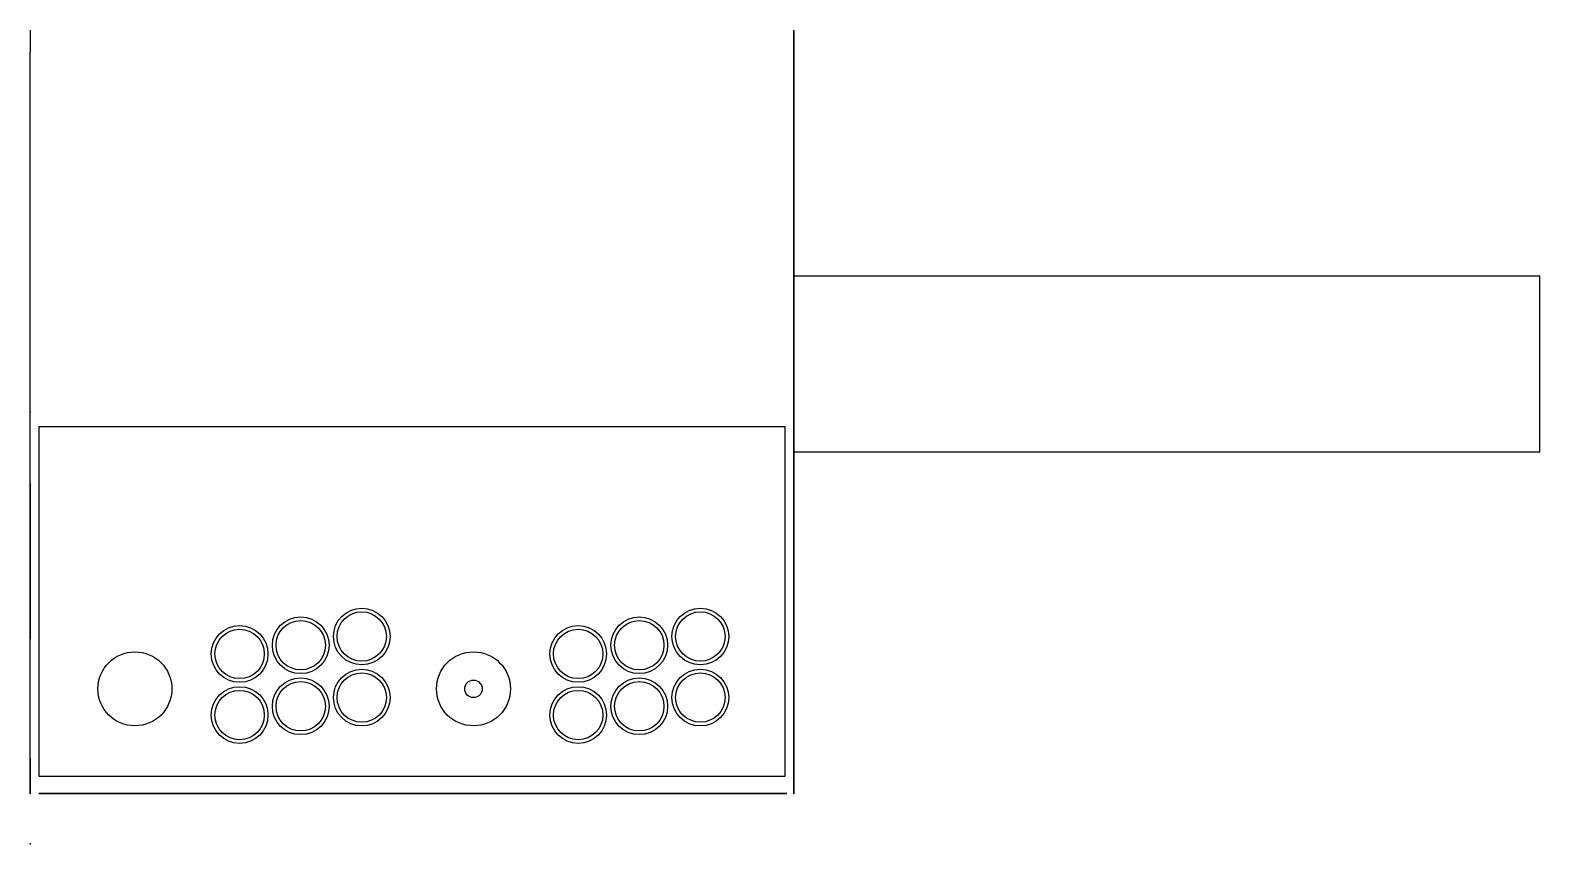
# Model space of a CAD drawing. Header units: centimetres. Extents: x 0 to 1.73, y -0.06 to 0.87.
import ezdxf

# ---------------------------------------------------------------- set-up
doc = ezdxf.new("R2010")
doc.units = ezdxf.units.CM
doc.header["$MEASUREMENT"] = 0
for name, color, linetype in [('borne v1 v16_Sketch1', 7, 'Continuous'), ('borne v1 v16_Sketch10', 7, 'Continuous'), ('borne v1 v16_Sketch12', 7, 'Continuous'), ('borne v1 v16_Sketch13', 7, 'Continuous'), ('borne v1 v16_Sketch2', 7, 'Continuous'), ('borne v1 v16_Sketch3', 7, 'Continuous'), ('borne v1 v16_Sketch4', 7, 'Continuous'), ('borne v1 v16_Sketch5', 7, 'Continuous'), ('borne v1 v16_Sketch6', 7, 'Continuous'), ('borne v1 v16_Sketch7', 7, 'Continuous')]:
    doc.layers.add(name, color=color, linetype=linetype)

msp = doc.modelspace()

# ---------------------------------------------------------------- linework, layer by layer
at = {"layer": 'borne v1 v16_Sketch1'}
for p, q in [((0, 0.2574, 2.4692), (0, 0.8498, 2.2973)), ((0, 0.2132, 2.4417), (0, 0.1771, 2.2125)), ((0, 0.04, 0.17), (0, 0.04, 1.0784)), ((0, 0.0063, 0.15), (0, 0.0337, 0.15)), ((0, 0.0207, 1.1097), (0, 0.0069, 1.1165)), ((0, 0), (0, 0, 0.13)), ((0, 0, 1.1277), (0, 0, 1.3803))]:
    msp.add_line(p, q, dxfattribs=at)
at = {"layer": 'borne v1 v16_Sketch1', "extrusion": (1, 0, 0)}
for centre, radius, start, end in [((0.84, 2.2637), 0.035, 360, 73.8238), ((0.2476, 2.4355), 0.035, 73.8238, 169.8753), ((0.187, 2.211), 0.01, 171.063, 256.7224), ((0.005, 1.0784), 0.035, 0, 63.435), ((0.005, 0.17), 0.035, 325.1403, 360), ((0.0125, 1.3803), 0.0125, 111.1981, 180), ((0.0125, 1.1277), 0.0125, 180, 243.435), ((0.035, 0.13), 0.035, 145.1448, 180)]:
    msp.add_arc(centre, radius, start, end, dxfattribs=at)
msp.add_open_spline([(0, 0.008, 1.392), (0, 0.0152, 1.3948), (0, 0.0295, 1.4006), (0, 0.0507, 1.4099), (0, 0.0783, 1.4236), (0, 0.1116, 1.4427), (0, 0.1437, 1.4636), (0, 0.1742, 1.4863), (0, 0.2029, 1.5105), (0, 0.2297, 1.5363), (0, 0.2543, 1.5633), (0, 0.2765, 1.5916), (0, 0.2962, 1.621), (0, 0.3131, 1.6517), (0, 0.3272, 1.6835), (0, 0.3385, 1.7168), (0, 0.3469, 1.7517), (0, 0.3526, 1.7881), (0, 0.3556, 1.8261), (0, 0.356, 1.8653), (0, 0.354, 1.905), (0, 0.3498, 1.9442), (0, 0.3438, 1.9818), (0, 0.336, 2.0166), (0, 0.3268, 2.0476), (0, 0.3165, 2.0743), (0, 0.3052, 2.0968), (0, 0.2934, 2.1156), (0, 0.281, 2.1316), (0, 0.2685, 2.1457), (0, 0.2558, 2.1583), (0, 0.2455, 2.1675), (0, 0.2378, 2.1739), (0, 0.2326, 2.178), (0, 0.23, 2.18)], degree=5, dxfattribs=at)
at = {"layer": 'borne v1 v16_Sketch1', "extrusion": (-1, 0, 0)}
msp.add_open_spline([(0, 0.23, 2.18), (0, 0.2284, 2.1808), (0, 0.2252, 2.1824), (0, 0.2204, 2.1848), (0, 0.214, 2.188), (0, 0.206, 2.192), (0, 0.1996, 2.1952), (0, 0.1948, 2.1976), (0, 0.1916, 2.1992), (0, 0.19, 2.2)], degree=5, dxfattribs=at)
msp.add_open_spline([(0, 0.1847, 2.2012), (0, 0.1852, 2.2011), (0, 0.1863, 2.2009), (0, 0.1873, 2.2006), (0, 0.1884, 2.2004), (0, 0.1894, 2.2001), (0, 0.19, 2.2)], degree=5, knots=[0.6301424, 0.6301424, 0.6301424, 0.6301424, 0.6301424, 0.6301424, 0.8, 1, 1, 1, 1, 1, 1], dxfattribs=at)
at = {"layer": 'borne v1 v16_Sketch1'}
msp.add_point((0, 0), dxfattribs=at)
at = {"layer": 'borne v1 v16_Sketch10'}
for p, q in [((0.875, 0.875), (0.875, 0.875, 2.2637)), ((0.875, 0), (0.875, 0.875)), ((0.875, 0.8498, 2.2973), (0.875, 0.2574, 2.4692)), ((0.875, 0.19, 2.2), (0.875, 0.23, 2.18)), ((0.875, 0.2132, 2.4417), (0.875, 0.1771, 2.2125)), ((0.875, 0.1847, 2.2012), (0.875, 0.19, 2.2)), ((0.875, 0.04, 1.0784), (0.875, 0.04, 0.17)), ((0.875, 0.0337, 0.15), (0.875, 0.0063, 0.15)), ((0.875, 0.0069, 1.1165), (0.875, 0.0207, 1.1097)), ((0.875, 0, 1.3803), (0.875, 0, 1.1277)), ((0.875, 0, 0.13), (0.875, 0))]:
    msp.add_line(p, q, dxfattribs=at)
at = {"layer": 'borne v1 v16_Sketch10', "extrusion": (1, 0, 0)}
for centre, radius, start, end in [((0.84, 2.2637, 0.875), 0.035, 360, 73.8238), ((0.2476, 2.4355, 0.875), 0.035, 73.8238, 169.8753), ((0.187, 2.211, 0.875), 0.01, 171.063, 256.7224), ((0.005, 1.0784, 0.875), 0.035, 0, 63.435), ((0.005, 0.17, 0.875), 0.035, 325.1403, 0), ((0.0125, 1.3803, 0.875), 0.0125, 111.1981, 180), ((0.0125, 1.1277, 0.875), 0.0125, 180, 243.435), ((0.035, 0.13, 0.875), 0.035, 145.1448, 180)]:
    msp.add_arc(centre, radius, start, end, dxfattribs=at)
msp.add_open_spline([(0.875, 0.23, 2.18), (0.875, 0.2326, 2.178), (0.875, 0.2378, 2.1739), (0.875, 0.2455, 2.1675), (0.875, 0.2558, 2.1583), (0.875, 0.2685, 2.1457), (0.875, 0.281, 2.1316), (0.875, 0.2934, 2.1156), (0.875, 0.3052, 2.0968), (0.875, 0.3165, 2.0743), (0.875, 0.3268, 2.0476), (0.875, 0.336, 2.0166), (0.875, 0.3438, 1.9818), (0.875, 0.3498, 1.9442), (0.875, 0.354, 1.905), (0.875, 0.356, 1.8653), (0.875, 0.3556, 1.8261), (0.875, 0.3526, 1.7881), (0.875, 0.3469, 1.7517), (0.875, 0.3385, 1.7168), (0.875, 0.3272, 1.6835), (0.875, 0.3131, 1.6517), (0.875, 0.2962, 1.621), (0.875, 0.2765, 1.5916), (0.875, 0.2543, 1.5633), (0.875, 0.2297, 1.5363), (0.875, 0.2029, 1.5105), (0.875, 0.1742, 1.4863), (0.875, 0.1437, 1.4636), (0.875, 0.1116, 1.4427), (0.875, 0.0783, 1.4236), (0.875, 0.0507, 1.4099), (0.875, 0.0295, 1.4006), (0.875, 0.0152, 1.3948), (0.875, 0.008, 1.392)], degree=5, dxfattribs=at)
at = {"layer": 'borne v1 v16_Sketch10'}
msp.add_point((0.875, 0), dxfattribs=at)
at = {"layer": 'borne v1 v16_Sketch12'}
for p, q in [((1.73, 0.593, 1.975), (0.875, 0.593, 1.975)), ((0.875, 0.593, 1.975), (0.875, 0.3916, 1.3696)), ((1.73, 0.3916, 1.3696), (1.73, 0.593, 1.975)), ((0.875, 0.3916, 1.3696), (1.73, 0.3916, 1.3696))]:
    msp.add_line(p, q, dxfattribs=at)
msp.add_point((0, -0.0576, 0.0192), dxfattribs=at)
at = {"layer": 'borne v1 v16_Sketch13'}
for p, q in [((0.15, 0, -0.17), (0.15, 0, 0.3)), ((0.15, 0, 0.3), (0.78, 0, 0.3)), ((0.78, 0, -0.17), (0.15, 0, -0.17)), ((0.78, 0, 0.3), (0.78, 0, -0.17))]:
    msp.add_line(p, q, dxfattribs=at)
msp.add_point((0, 0), dxfattribs=at)
at = {"layer": 'borne v1 v16_Sketch2'}
msp.add_point((0, 0.4375, 1.2368), dxfattribs=at)
at = {"layer": 'borne v1 v16_Sketch3'}
for p, q in [((0.01, 0, 1.3), (0.867, 0, 1.3)), ((0.01, 0, -0.0007), (0.01, 0, 1.3)), ((0.867, 0, -0.0007), (0.01, 0, -0.0007)), ((0.867, 0, 1.3), (0.867, 0, -0.0007))]:
    msp.add_line(p, q, dxfattribs=at)
msp.add_point((0, 0), dxfattribs=at)
at = {"layer": 'borne v1 v16_Sketch4'}
for p, q in [((0.867, 0, 1.1275), (0.01, 0, 1.1275)), ((0.01, 0, 1.1275), (0.01, 0, 1.37)), ((0.01, 0, 1.37), (0.867, 0, 1.37)), ((0.867, 0, 1.37), (0.867, 0, 1.1275))]:
    msp.add_line(p, q, dxfattribs=at)
msp.add_point((0, 0), dxfattribs=at)
at = {"layer": 'borne v1 v16_Sketch5'}
for p, q in [((0.01, 0.4202), (0.01, 0.02)), ((0.8651, 0.4202), (0.01, 0.4202)), ((0.8651, 0.02), (0.8651, 0.4202)), ((0.01, 0.02), (0.8651, 0.02))]:
    msp.add_line(p, q, dxfattribs=at)
for centre, radius in [((0.38, 0.18), 0.0325), ((0.38, 0.18), 0.0283), ((0.768, 0.18), 0.0325), ((0.768, 0.18), 0.0283), ((0.24, 0.16), 0.0325), ((0.31, 0.17), 0.0325), ((0.31, 0.17), 0.0283), ((0.628, 0.16), 0.0325), ((0.698, 0.17), 0.0325), ((0.698, 0.17), 0.0283), ((0.24, 0.16), 0.0283), ((0.628, 0.16), 0.0283), ((0.12, 0.12), 0.0424), ((0.508, 0.12), 0.0424), ((0.38, 0.11), 0.0325), ((0.768, 0.11), 0.0325), ((0.24, 0.09), 0.0325), ((0.31, 0.1), 0.0325), ((0.31, 0.1), 0.0283), ((0.38, 0.11), 0.0283), ((0.508, 0.12), 0.01), ((0.628, 0.09), 0.0325), ((0.698, 0.1), 0.0325), ((0.698, 0.1), 0.0283), ((0.768, 0.11), 0.0283), ((0.24, 0.09), 0.0283), ((0.628, 0.09), 0.0283)]:
    msp.add_circle(centre, radius, dxfattribs=at)
msp.add_point((0, 0), dxfattribs=at)
at = {"layer": 'borne v1 v16_Sketch6'}
for p, q in [((0.875, 0.875), (0.875, 0.875, 2.2637)), ((0.875, 0), (0.875, 0.875)), ((0.875, 0.8498, 2.2973), (0.875, 0.2574, 2.4692)), ((0.875, 0.395, 1.3696), (0.875, 0.5975, 1.9782)), ((0.875, 0.5975, 1.9782), (0.875, 0.199, 2.217)), ((0.875, 0.593, 1.975), (0.875, 0.3916, 1.3696)), ((0.875, 0.1902, 2.211), (0.875, 0.593, 1.975)), ((0.875, 0.3916, 1.3696), (0.875, 0.395, 1.3696)), ((0.875, 0.199, 2.217), (0.875, 0.2368, 2.4571)), ((0.875, 0.2368, 2.4571), (0.875, 0.2291, 2.4585)), ((0.875, 0.19, 2.2), (0.875, 0.23, 2.18)), ((0.875, 0.2291, 2.4585), (0.875, 0.1902, 2.211)), ((0.875, 0.2132, 2.4417), (0.875, 0.1771, 2.2125)), ((0.875, 0.1847, 2.2012), (0.875, 0.19, 2.2)), ((0.875, 0.04, 1.0784), (0.875, 0.04, 0.17)), ((0.875, 0.0337, 0.15), (0.875, 0.0063, 0.15)), ((0.875, 0.0069, 1.1165), (0.875, 0.0207, 1.1097)), ((0.875, 0, 1.3803), (0.875, 0, 1.1277)), ((0.875, 0, 0.13), (0.875, 0))]:
    msp.add_line(p, q, dxfattribs=at)
at = {"layer": 'borne v1 v16_Sketch6', "extrusion": (1, 0, 0)}
for centre, radius, start, end in [((0.84, 2.2637, 0.875), 0.035, 360, 73.8238), ((0.2476, 2.4355, 0.875), 0.035, 73.8238, 169.8753), ((0.187, 2.211, 0.875), 0.01, 171.063, 256.7224), ((0.005, 1.0784, 0.875), 0.035, 0, 63.435), ((0.005, 0.17, 0.875), 0.035, 325.1403, 0), ((0.0125, 1.3803, 0.875), 0.0125, 111.1981, 180), ((0.0125, 1.1277, 0.875), 0.0125, 180, 243.435), ((0.035, 0.13, 0.875), 0.035, 145.1448, 180)]:
    msp.add_arc(centre, radius, start, end, dxfattribs=at)
msp.add_open_spline([(0.875, 0.23, 2.18), (0.875, 0.2326, 2.178), (0.875, 0.2378, 2.1739), (0.875, 0.2455, 2.1675), (0.875, 0.2558, 2.1583), (0.875, 0.2685, 2.1457), (0.875, 0.281, 2.1316), (0.875, 0.2934, 2.1156), (0.875, 0.3052, 2.0968), (0.875, 0.3165, 2.0743), (0.875, 0.3268, 2.0476), (0.875, 0.336, 2.0166), (0.875, 0.3438, 1.9818), (0.875, 0.3498, 1.9442), (0.875, 0.354, 1.905), (0.875, 0.356, 1.8653), (0.875, 0.3556, 1.8261), (0.875, 0.3526, 1.7881), (0.875, 0.3469, 1.7517), (0.875, 0.3385, 1.7168), (0.875, 0.3272, 1.6835), (0.875, 0.3131, 1.6517), (0.875, 0.2962, 1.621), (0.875, 0.2765, 1.5916), (0.875, 0.2543, 1.5633), (0.875, 0.2297, 1.5363), (0.875, 0.2029, 1.5105), (0.875, 0.1742, 1.4863), (0.875, 0.1437, 1.4636), (0.875, 0.1116, 1.4427), (0.875, 0.0783, 1.4236), (0.875, 0.0507, 1.4099), (0.875, 0.0295, 1.4006), (0.875, 0.0152, 1.3948), (0.875, 0.008, 1.392)], degree=5, dxfattribs=at)
at = {"layer": 'borne v1 v16_Sketch6'}
msp.add_point((0.875, 0), dxfattribs=at)
at = {"layer": 'borne v1 v16_Sketch7'}
for p, q in [((0.875, 0), (0.875, 0.875)), ((0.875, 0.875), (0.875, 0.875, 2.2637)), ((0.875, 0.85, 2.25), (0.875, 0.8554, 2.2672)), ((0.875, 0.8554, 2.2672), (0.875, 0.23, 2.463)), ((0.875, 0.8554, 0.0021), (0.875, 0.8554, 2.2672)), ((0.875, 0.8374, 0.0021), (0.875, 0.8554, 0.0021)), ((0.875, 0.8554, 2.2672), (0.875, 0.8374, 2.2672)), ((0.875, 0.2269, 2.4453), (0.875, 0.85, 2.25)), ((0.875, 0.8498, 2.2973), (0.875, 0.2574, 2.4692)), ((0.875, 0.8374, 2.2672), (0.875, 0.8374, 0.0021)), ((0.875, 0.23, 2.463), (0.875, 0.2269, 2.4453)), ((0.875, 0.19, 2.2), (0.875, 0.23, 2.18)), ((0.875, 0.2132, 2.4417), (0.875, 0.1771, 2.2125)), ((0.875, 0.1847, 2.2012), (0.875, 0.19, 2.2)), ((0.875, 0.04, 1.0784), (0.875, 0.04, 0.17)), ((0.875, 0.0337, 0.15), (0.875, 0.0063, 0.15)), ((0.875, 0.0069, 1.1165), (0.875, 0.0207, 1.1097)), ((0.875, 0, 0.13), (0.875, 0)), ((0.875, 0, 1.3803), (0.875, 0, 1.1277))]:
    msp.add_line(p, q, dxfattribs=at)
at = {"layer": 'borne v1 v16_Sketch7', "extrusion": (1, 0, 0)}
for centre, radius, start, end in [((0.84, 2.2637, 0.875), 0.035, 360, 73.8238), ((0.2476, 2.4355, 0.875), 0.035, 73.8238, 169.8753), ((0.187, 2.211, 0.875), 0.01, 171.063, 256.7224), ((0.005, 1.0784, 0.875), 0.035, 0, 63.435), ((0.005, 0.17, 0.875), 0.035, 325.1403, 0), ((0.0125, 1.3803, 0.875), 0.0125, 111.1981, 180), ((0.0125, 1.1277, 0.875), 0.0125, 180, 243.435), ((0.035, 0.13, 0.875), 0.035, 145.1448, 180)]:
    msp.add_arc(centre, radius, start, end, dxfattribs=at)
msp.add_open_spline([(0.875, 0.23, 2.18), (0.875, 0.2326, 2.178), (0.875, 0.2378, 2.1739), (0.875, 0.2455, 2.1675), (0.875, 0.2558, 2.1583), (0.875, 0.2685, 2.1457), (0.875, 0.281, 2.1316), (0.875, 0.2934, 2.1156), (0.875, 0.3052, 2.0968), (0.875, 0.3165, 2.0743), (0.875, 0.3268, 2.0476), (0.875, 0.336, 2.0166), (0.875, 0.3438, 1.9818), (0.875, 0.3498, 1.9442), (0.875, 0.354, 1.905), (0.875, 0.356, 1.8653), (0.875, 0.3556, 1.8261), (0.875, 0.3526, 1.7881), (0.875, 0.3469, 1.7517), (0.875, 0.3385, 1.7168), (0.875, 0.3272, 1.6835), (0.875, 0.3131, 1.6517), (0.875, 0.2962, 1.621), (0.875, 0.2765, 1.5916), (0.875, 0.2543, 1.5633), (0.875, 0.2297, 1.5363), (0.875, 0.2029, 1.5105), (0.875, 0.1742, 1.4863), (0.875, 0.1437, 1.4636), (0.875, 0.1116, 1.4427), (0.875, 0.0783, 1.4236), (0.875, 0.0507, 1.4099), (0.875, 0.0295, 1.4006), (0.875, 0.0152, 1.3948), (0.875, 0.008, 1.392)], degree=5, dxfattribs=at)
at = {"layer": 'borne v1 v16_Sketch7'}
msp.add_point((0.875, 0), dxfattribs=at)

doc.saveas('drawing.dxf')
